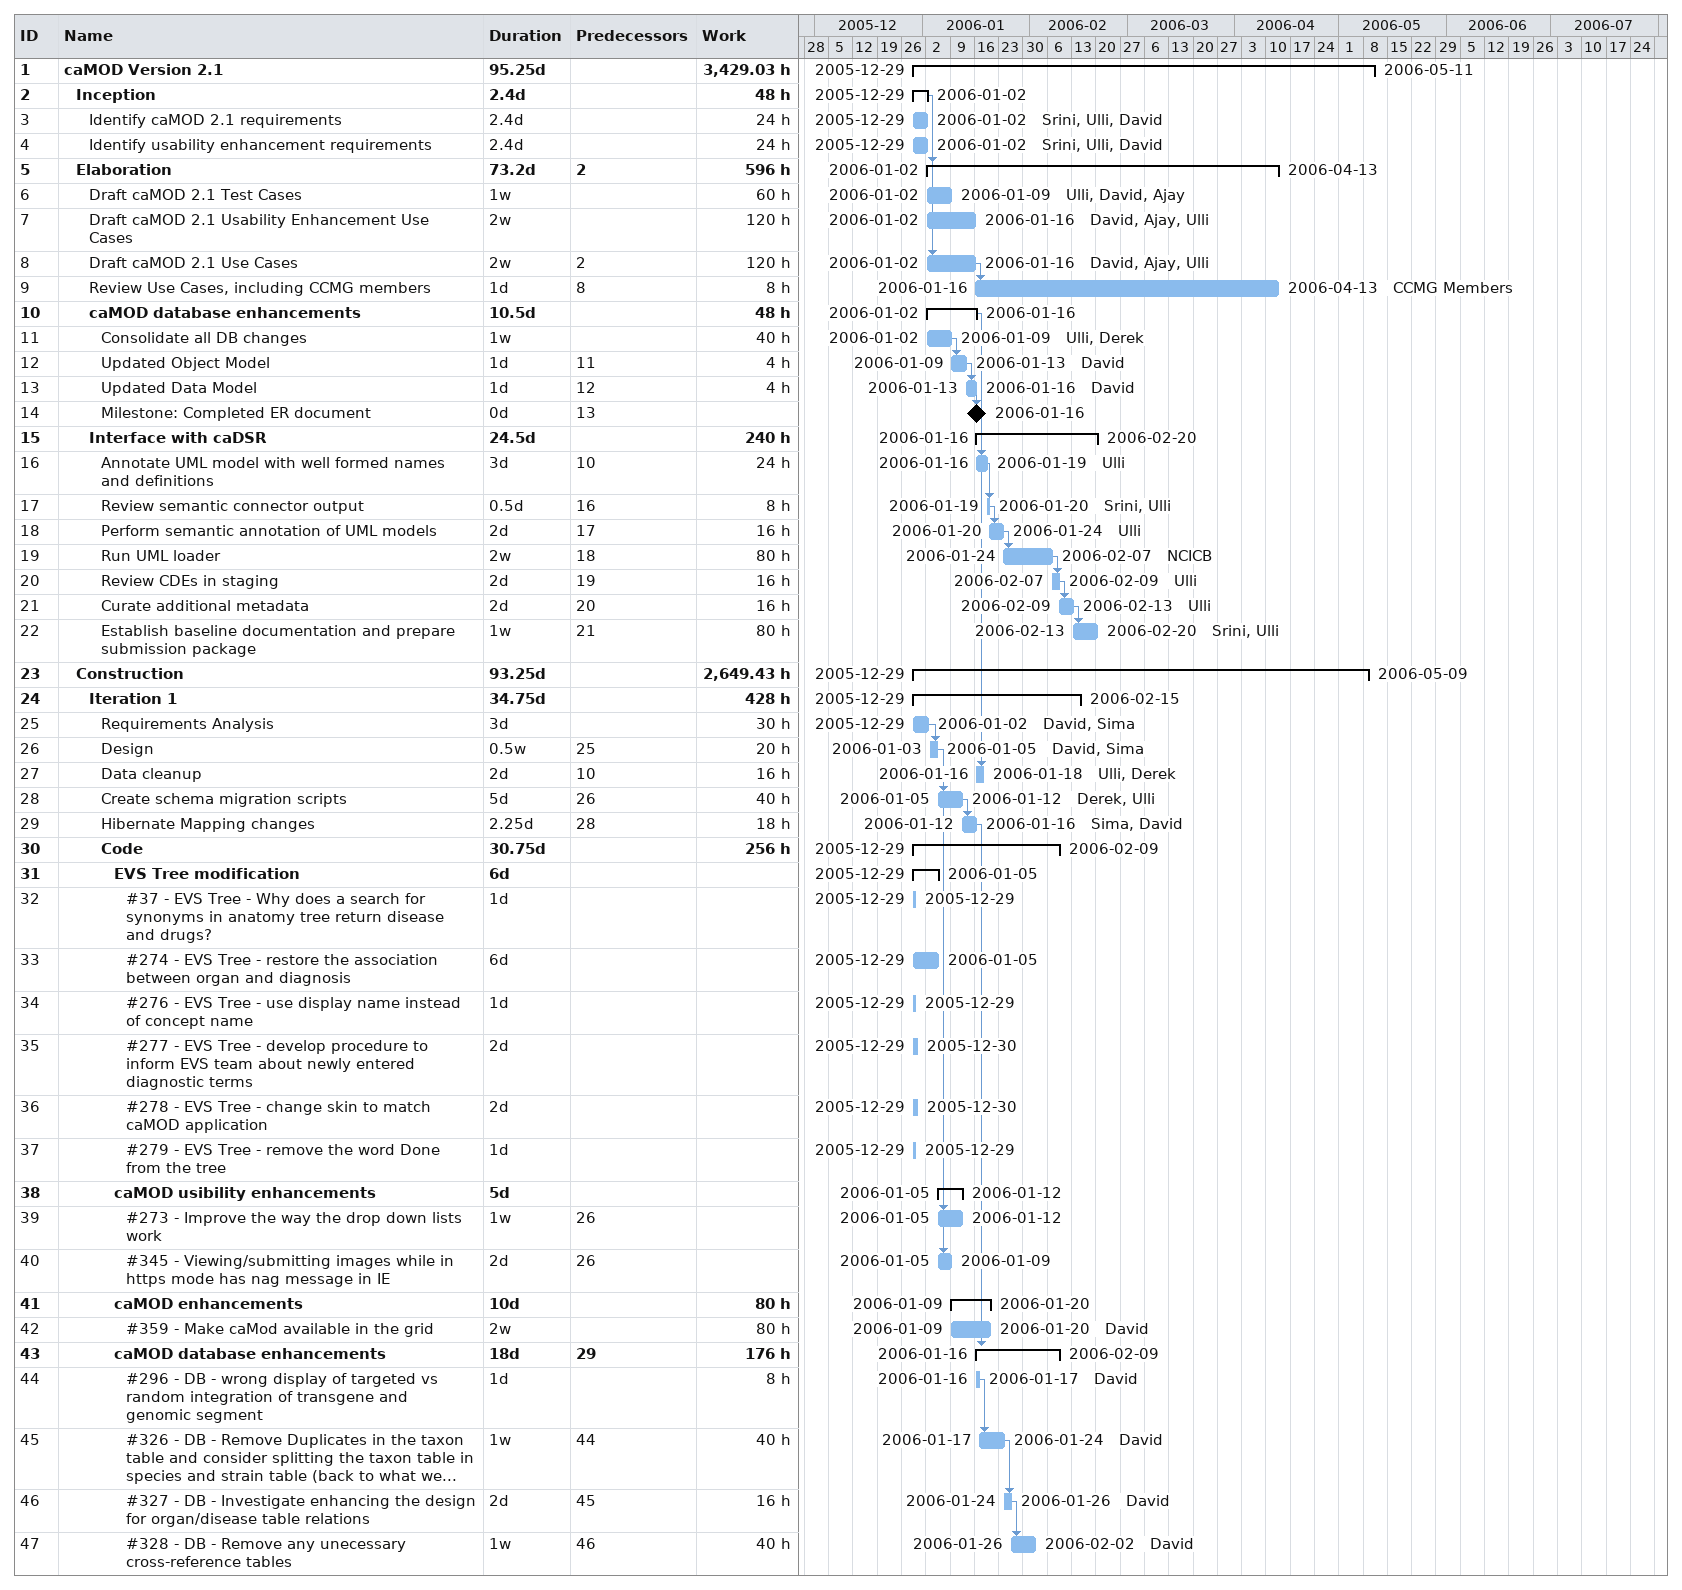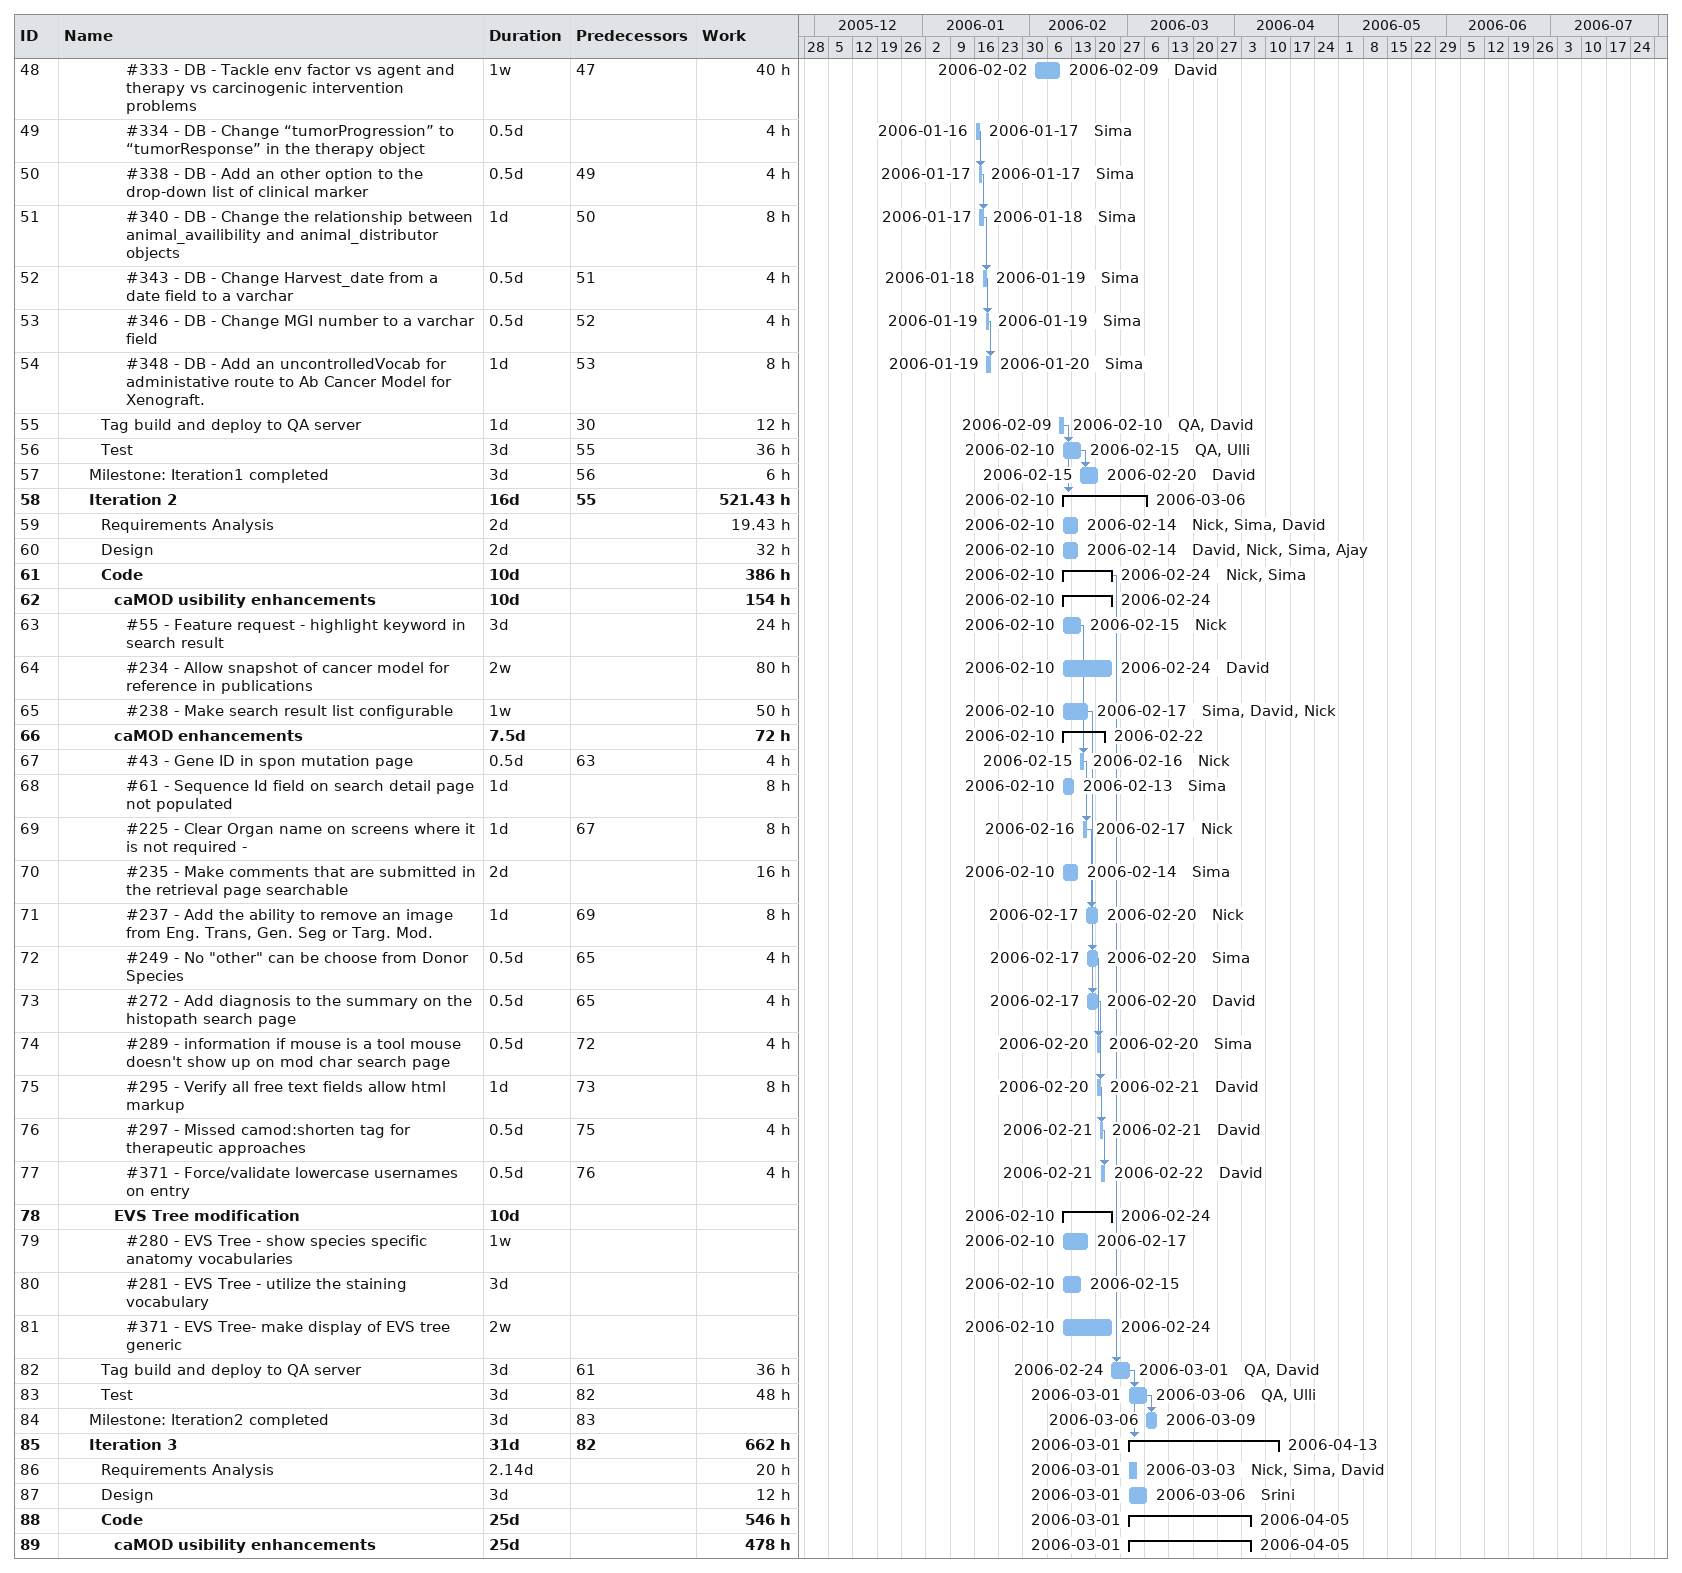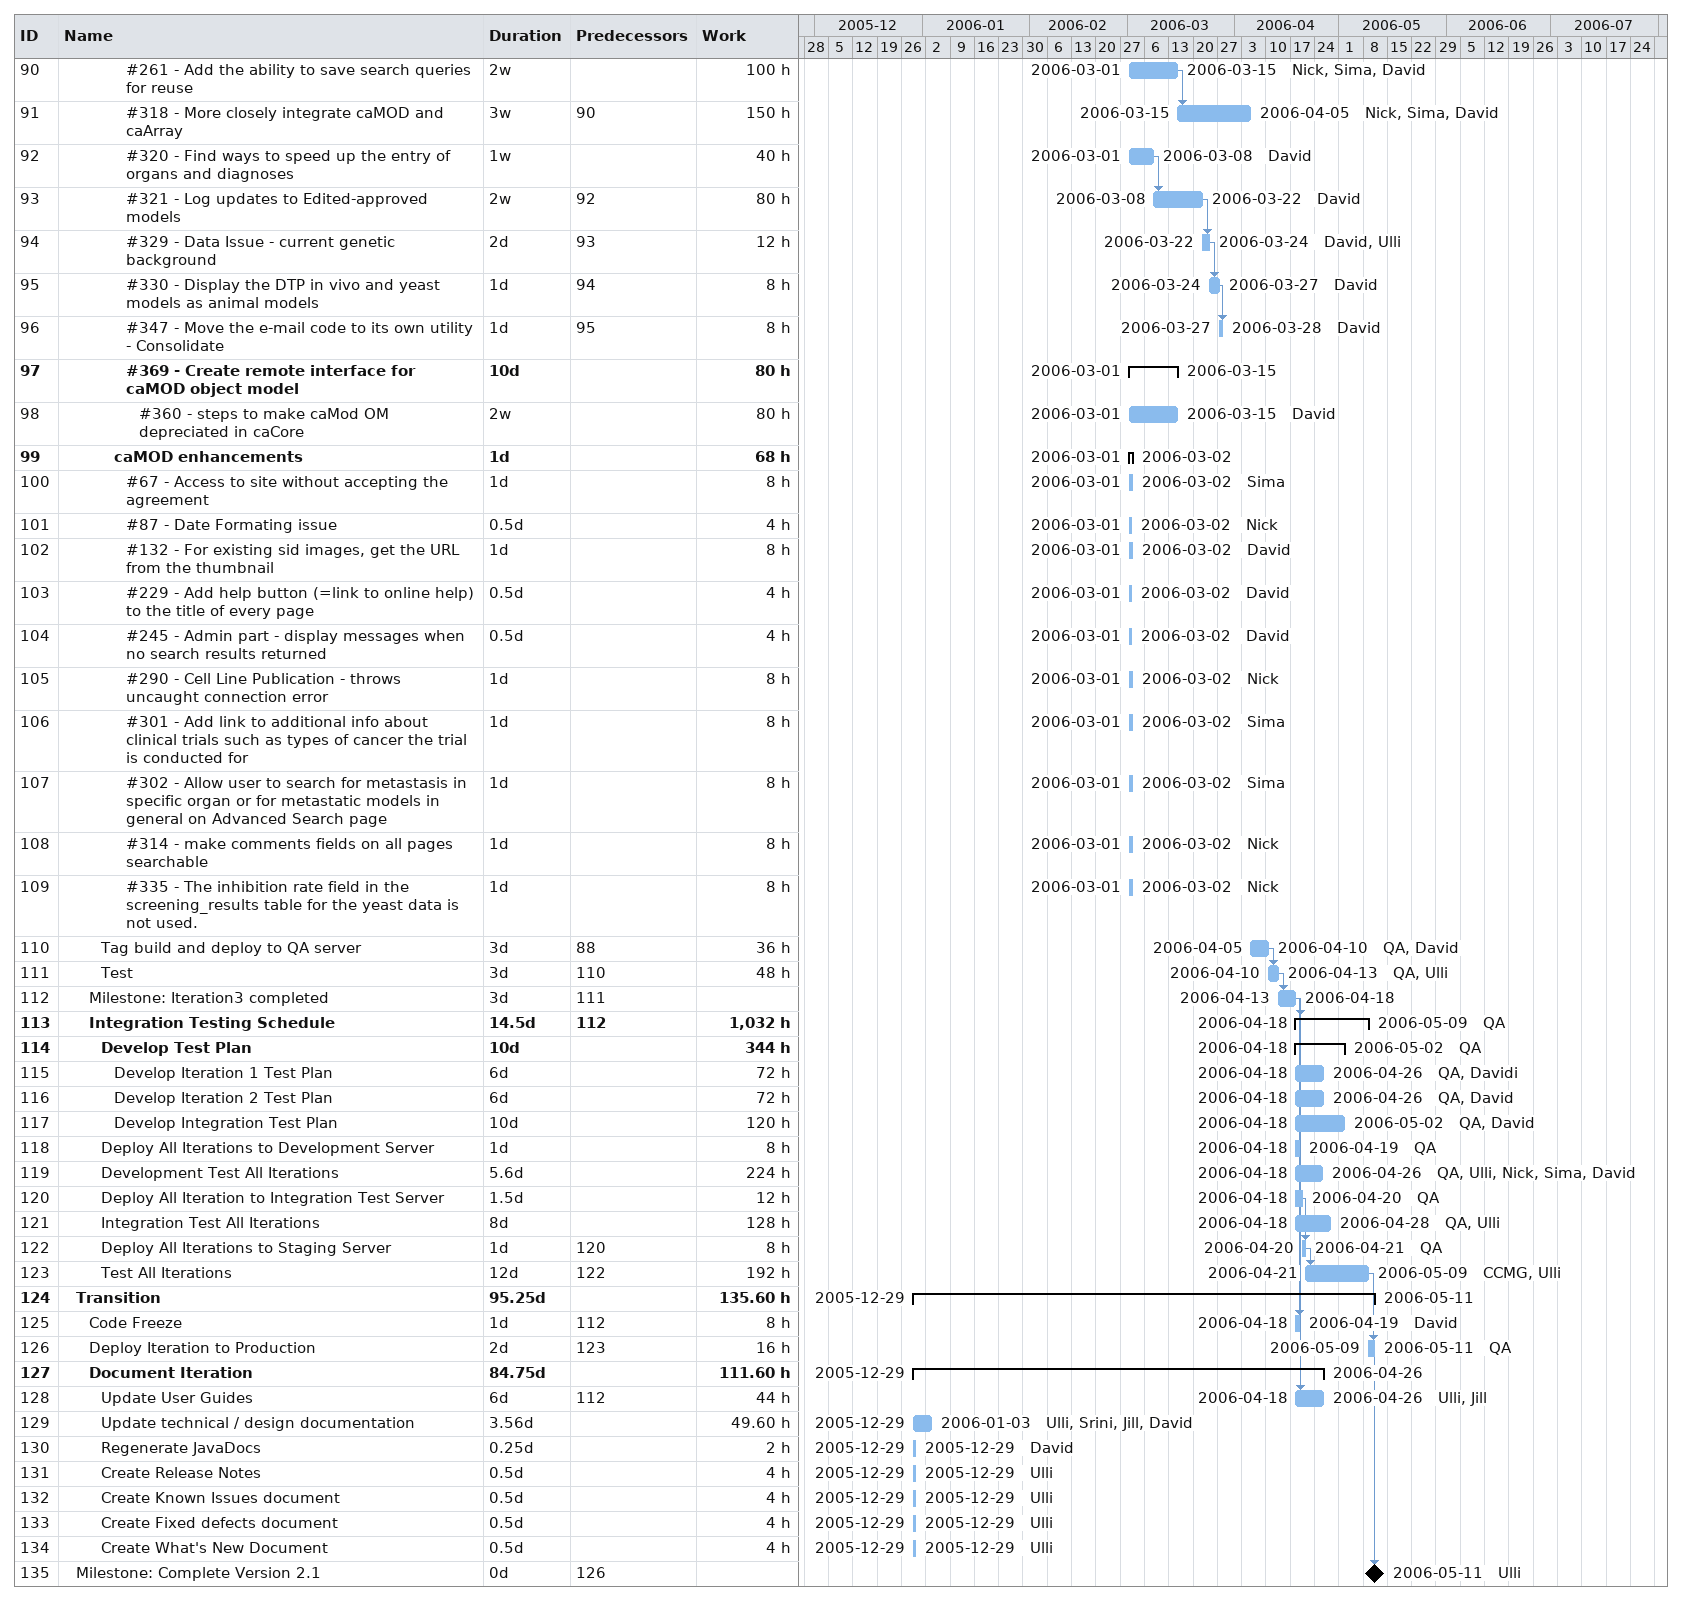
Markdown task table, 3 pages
| ID | Level | Task | Duration | Start | Finish | Predecessors | Resources | Work (h) |
|---|---|---|---|---|---|---|---|---|
| 1 | 1 | **caMOD Version 2.1** | 95.25d | 2005-12-29 | 2006-05-11 |  |  | 3429.03 |
| 2 | 2 | **Inception** | 2.4d | 2005-12-29 | 2006-01-02 |  |  | 48 |
| 3 | 3 | Identify caMOD 2.1 requirements | 2.4d | 2005-12-29 | 2006-01-02 |  | Srini, Ulli, David | 24 |
| 4 | 3 | Identify usability enhancement requirements | 2.4d | 2005-12-29 | 2006-01-02 |  | Srini, Ulli, David | 24 |
| 5 | 2 | **Elaboration** | 73.2d | 2006-01-02 | 2006-04-13 | 2 |  | 596 |
| 6 | 3 | Draft caMOD 2.1 Test Cases | 1w | 2006-01-02 | 2006-01-09 |  | Ulli, David, Ajay | 60 |
| 7 | 3 | Draft caMOD 2.1 Usability Enhancement Use Cases | 2w | 2006-01-02 | 2006-01-16 |  | David, Ajay, Ulli | 120 |
| 8 | 3 | Draft caMOD 2.1 Use Cases | 2w | 2006-01-02 | 2006-01-16 | 2 | David, Ajay, Ulli | 120 |
| 9 | 3 | Review Use Cases, including CCMG members | 1d | 2006-01-16 | 2006-04-13 | 8 | CCMG Members | 8 |
| 10 | 3 | **caMOD database enhancements** | 10.5d | 2006-01-02 | 2006-01-16 |  |  | 48 |
| 11 | 4 | Consolidate all DB changes | 1w | 2006-01-02 | 2006-01-09 |  | Ulli, Derek | 40 |
| 12 | 4 | Updated Object Model | 1d | 2006-01-09 | 2006-01-13 | 11 | David | 4 |
| 13 | 4 | Updated Data Model | 1d | 2006-01-13 | 2006-01-16 | 12 | David | 4 |
| 14 | 4 | Milestone: Completed ER document | 0d | 2006-01-16 | 2006-01-16 | 13 |  |  |
| 15 | 3 | **Interface with caDSR** | 24.5d | 2006-01-16 | 2006-02-20 |  |  | 240 |
| 16 | 4 | Annotate UML model with well formed names and definitions | 3d | 2006-01-16 | 2006-01-19 | 10 | Ulli | 24 |
| 17 | 4 | Review semantic connector output | 0.5d | 2006-01-19 | 2006-01-20 | 16 | Srini, Ulli | 8 |
| 18 | 4 | Perform semantic annotation of UML models | 2d | 2006-01-20 | 2006-01-24 | 17 | Ulli | 16 |
| 19 | 4 | Run UML loader | 2w | 2006-01-24 | 2006-02-07 | 18 | NCICB | 80 |
| 20 | 4 | Review CDEs in staging | 2d | 2006-02-07 | 2006-02-09 | 19 | Ulli | 16 |
| 21 | 4 | Curate additional metadata | 2d | 2006-02-09 | 2006-02-13 | 20 | Ulli | 16 |
| 22 | 4 | Establish baseline documentation and prepare submission package | 1w | 2006-02-13 | 2006-02-20 | 21 | Srini, Ulli | 80 |
| 23 | 2 | **Construction** | 93.25d | 2005-12-29 | 2006-05-09 |  |  | 2649.43 |
| 24 | 3 | **Iteration 1** | 34.75d | 2005-12-29 | 2006-02-15 |  |  | 428 |
| 25 | 4 | Requirements Analysis | 3d | 2005-12-29 | 2006-01-02 |  | David, Sima | 30 |
| 26 | 4 | Design | 0.5w | 2006-01-03 | 2006-01-05 | 25 | David, Sima | 20 |
| 27 | 4 | Data cleanup | 2d | 2006-01-16 | 2006-01-18 | 10 | Ulli, Derek | 16 |
| 28 | 4 | Create schema migration scripts | 5d | 2006-01-05 | 2006-01-12 | 26 | Derek, Ulli | 40 |
| 29 | 4 | Hibernate Mapping changes | 2.25d | 2006-01-12 | 2006-01-16 | 28 | Sima, David | 18 |
| 30 | 4 | **Code** | 30.75d | 2005-12-29 | 2006-02-09 |  |  | 256 |
| 31 | 5 | **EVS Tree modification** | 6d | 2005-12-29 | 2006-01-05 |  |  |  |
| 32 | 6 | #37 - EVS Tree - Why does a search for synonyms in anatomy tree return disease and drugs? | 1d | 2005-12-29 | 2005-12-29 |  |  |  |
| 33 | 6 | #274 - EVS Tree - restore the association between organ and diagnosis | 6d | 2005-12-29 | 2006-01-05 |  |  |  |
| 34 | 6 | #276 - EVS Tree - use display name instead of concept name | 1d | 2005-12-29 | 2005-12-29 |  |  |  |
| 35 | 6 | #277 - EVS Tree - develop procedure to inform EVS team about newly entered diagnostic terms | 2d | 2005-12-29 | 2005-12-30 |  |  |  |
| 36 | 6 | #278 - EVS Tree - change skin to match caMOD application | 2d | 2005-12-29 | 2005-12-30 |  |  |  |
| 37 | 6 | #279 - EVS Tree - remove the word Done from the tree | 1d | 2005-12-29 | 2005-12-29 |  |  |  |
| 38 | 5 | **caMOD usibility enhancements** | 5d | 2006-01-05 | 2006-01-12 |  |  |  |
| 39 | 6 | #273 - Improve the way the drop down lists work | 1w | 2006-01-05 | 2006-01-12 | 26 |  |  |
| 40 | 6 | #345 - Viewing/submitting images while in https mode has nag message in IE | 2d | 2006-01-05 | 2006-01-09 | 26 |  |  |
| 41 | 5 | **caMOD enhancements** | 10d | 2006-01-09 | 2006-01-20 |  |  | 80 |
| 42 | 6 | #359 - Make caMod available in the grid | 2w | 2006-01-09 | 2006-01-20 |  | David | 80 |
| 43 | 5 | **caMOD database enhancements** | 18d | 2006-01-16 | 2006-02-09 | 29 |  | 176 |
| 44 | 6 | #296 - DB - wrong display of targeted vs random integration of transgene and genomic segment | 1d | 2006-01-16 | 2006-01-17 |  | David | 8 |
| 45 | 6 | #326 - DB - Remove Duplicates in the taxon table and consider splitting the taxon table in species and strain table (back to what we... | 1w | 2006-01-17 | 2006-01-24 | 44 | David | 40 |
| 46 | 6 | #327 - DB - Investigate enhancing the design for organ/disease table relations | 2d | 2006-01-24 | 2006-01-26 | 45 | David | 16 |
| 47 | 6 | #328 - DB - Remove any unecessary cross-reference tables | 1w | 2006-01-26 | 2006-02-02 | 46 | David | 40 |
| 48 | 6 | #333 - DB - Tackle env factor vs agent and therapy vs carcinogenic intervention problems | 1w | 2006-02-02 | 2006-02-09 | 47 | David | 40 |
| 49 | 6 | #334 - DB - Change “tumorProgression” to “tumorResponse” in the therapy object | 0.5d | 2006-01-16 | 2006-01-17 |  | Sima | 4 |
| 50 | 6 | #338 - DB - Add an other option to the drop-down list of clinical marker | 0.5d | 2006-01-17 | 2006-01-17 | 49 | Sima | 4 |
| 51 | 6 | #340 - DB - Change the relationship between animal_availibility and animal_distributor objects | 1d | 2006-01-17 | 2006-01-18 | 50 | Sima | 8 |
| 52 | 6 | #343 - DB - Change Harvest_date from a date field to a varchar | 0.5d | 2006-01-18 | 2006-01-19 | 51 | Sima | 4 |
| 53 | 6 | #346 - DB - Change MGI number to a varchar field | 0.5d | 2006-01-19 | 2006-01-19 | 52 | Sima | 4 |
| 54 | 6 | #348 - DB - Add an uncontrolledVocab for administative route to Ab Cancer Model for Xenograft. | 1d | 2006-01-19 | 2006-01-20 | 53 | Sima | 8 |
| 55 | 4 | Tag build and deploy to QA server | 1d | 2006-02-09 | 2006-02-10 | 30 | QA, David | 12 |
| 56 | 4 | Test | 3d | 2006-02-10 | 2006-02-15 | 55 | QA, Ulli | 36 |
| 57 | 3 | Milestone: Iteration1 completed | 3d | 2006-02-15 | 2006-02-20 | 56 | David | 6 |
| 58 | 3 | **Iteration 2** | 16d | 2006-02-10 | 2006-03-06 | 55 |  | 521.43 |
| 59 | 4 | Requirements Analysis | 2d | 2006-02-10 | 2006-02-14 |  | Nick, Sima, David | 19.43 |
| 60 | 4 | Design | 2d | 2006-02-10 | 2006-02-14 |  | David, Nick, Sima, Ajay | 32 |
| 61 | 4 | **Code** | 10d | 2006-02-10 | 2006-02-24 |  | Nick, Sima | 386 |
| 62 | 5 | **caMOD usibility enhancements** | 10d | 2006-02-10 | 2006-02-24 |  |  | 154 |
| 63 | 6 | #55 - Feature request - highlight keyword in search result | 3d | 2006-02-10 | 2006-02-15 |  | Nick | 24 |
| 64 | 6 | #234 - Allow snapshot of cancer model for reference in publications | 2w | 2006-02-10 | 2006-02-24 |  | David | 80 |
| 65 | 6 | #238 - Make search result list configurable | 1w | 2006-02-10 | 2006-02-17 |  | Sima, David, Nick | 50 |
| 66 | 5 | **caMOD enhancements** | 7.5d | 2006-02-10 | 2006-02-22 |  |  | 72 |
| 67 | 6 | #43 - Gene ID in spon mutation page | 0.5d | 2006-02-15 | 2006-02-16 | 63 | Nick | 4 |
| 68 | 6 | #61 - Sequence Id field on search detail page not populated | 1d | 2006-02-10 | 2006-02-13 |  | Sima | 8 |
| 69 | 6 | #225 - Clear Organ name on screens where it is not required - | 1d | 2006-02-16 | 2006-02-17 | 67 | Nick | 8 |
| 70 | 6 | #235 - Make comments that are submitted in the retrieval page searchable | 2d | 2006-02-10 | 2006-02-14 |  | Sima | 16 |
| 71 | 6 | #237 - Add the ability to remove an image from Eng. Trans, Gen. Seg or Targ. Mod. | 1d | 2006-02-17 | 2006-02-20 | 69 | Nick | 8 |
| 72 | 6 | #249 - No "other" can be choose from Donor Species | 0.5d | 2006-02-17 | 2006-02-20 | 65 | Sima | 4 |
| 73 | 6 | #272 - Add diagnosis to the summary on the histopath search page | 0.5d | 2006-02-17 | 2006-02-20 | 65 | David | 4 |
| 74 | 6 | #289 - information if mouse is a tool mouse doesn't show up on mod char search page | 0.5d | 2006-02-20 | 2006-02-20 | 72 | Sima | 4 |
| 75 | 6 | #295 - Verify all free text fields allow html markup | 1d | 2006-02-20 | 2006-02-21 | 73 | David | 8 |
| 76 | 6 | #297 - Missed camod:shorten tag for therapeutic approaches | 0.5d | 2006-02-21 | 2006-02-21 | 75 | David | 4 |
| 77 | 6 | #371 - Force/validate lowercase usernames on entry | 0.5d | 2006-02-21 | 2006-02-22 | 76 | David | 4 |
| 78 | 5 | **EVS Tree modification** | 10d | 2006-02-10 | 2006-02-24 |  |  |  |
| 79 | 6 | #280 - EVS Tree - show species specific anatomy vocabularies | 1w | 2006-02-10 | 2006-02-17 |  |  |  |
| 80 | 6 | #281 - EVS Tree - utilize the staining vocabulary | 3d | 2006-02-10 | 2006-02-15 |  |  |  |
| 81 | 6 | #371 - EVS Tree- make display of EVS tree generic | 2w | 2006-02-10 | 2006-02-24 |  |  |  |
| 82 | 4 | Tag build and deploy to QA server | 3d | 2006-02-24 | 2006-03-01 | 61 | QA, David | 36 |
| 83 | 4 | Test | 3d | 2006-03-01 | 2006-03-06 | 82 | QA, Ulli | 48 |
| 84 | 3 | Milestone: Iteration2 completed | 3d | 2006-03-06 | 2006-03-09 | 83 |  |  |
| 85 | 3 | **Iteration 3** | 31d | 2006-03-01 | 2006-04-13 | 82 |  | 662 |
| 86 | 4 | Requirements Analysis | 2.14d | 2006-03-01 | 2006-03-03 |  | Nick, Sima, David | 20 |
| 87 | 4 | Design | 3d | 2006-03-01 | 2006-03-06 |  | Srini | 12 |
| 88 | 4 | **Code** | 25d | 2006-03-01 | 2006-04-05 |  |  | 546 |
| 89 | 5 | **caMOD usibility enhancements** | 25d | 2006-03-01 | 2006-04-05 |  |  | 478 |
| 90 | 6 | #261 - Add the ability to save search queries for reuse | 2w | 2006-03-01 | 2006-03-15 |  | Nick, Sima, David | 100 |
| 91 | 6 | #318 - More closely integrate caMOD and caArray | 3w | 2006-03-15 | 2006-04-05 | 90 | Nick, Sima, David | 150 |
| 92 | 6 | #320 - Find ways to speed up the entry of organs and diagnoses | 1w | 2006-03-01 | 2006-03-08 |  | David | 40 |
| 93 | 6 | #321 - Log updates to Edited-approved models | 2w | 2006-03-08 | 2006-03-22 | 92 | David | 80 |
| 94 | 6 | #329 - Data Issue - current genetic background | 2d | 2006-03-22 | 2006-03-24 | 93 | David, Ulli | 12 |
| 95 | 6 | #330 - Display the DTP in vivo and yeast models as animal models | 1d | 2006-03-24 | 2006-03-27 | 94 | David | 8 |
| 96 | 6 | #347 - Move the e-mail code to its own utility - Consolidate | 1d | 2006-03-27 | 2006-03-28 | 95 | David | 8 |
| 97 | 6 | **#369 - Create remote interface for caMOD object model** | 10d | 2006-03-01 | 2006-03-15 |  |  | 80 |
| 98 | 7 | #360 - steps to make caMod OM depreciated in caCore | 2w | 2006-03-01 | 2006-03-15 |  | David | 80 |
| 99 | 5 | **caMOD enhancements** | 1d | 2006-03-01 | 2006-03-02 |  |  | 68 |
| 100 | 6 | #67 - Access to site without accepting the agreement | 1d | 2006-03-01 | 2006-03-02 |  | Sima | 8 |
| 101 | 6 | #87 - Date Formating issue | 0.5d | 2006-03-01 | 2006-03-02 |  | Nick | 4 |
| 102 | 6 | #132 - For existing sid images, get the URL from the thumbnail | 1d | 2006-03-01 | 2006-03-02 |  | David | 8 |
| 103 | 6 | #229 - Add help button (=link to online help) to the title of every page | 0.5d | 2006-03-01 | 2006-03-02 |  | David | 4 |
| 104 | 6 | #245 - Admin part - display messages when no search results returned | 0.5d | 2006-03-01 | 2006-03-02 |  | David | 4 |
| 105 | 6 | #290 - Cell Line Publication - throws uncaught connection error | 1d | 2006-03-01 | 2006-03-02 |  | Nick | 8 |
| 106 | 6 | #301 - Add link to additional info about clinical trials such as types of cancer the trial is conducted for | 1d | 2006-03-01 | 2006-03-02 |  | Sima | 8 |
| 107 | 6 | #302 - Allow user to search for metastasis in specific organ or for metastatic models in general on Advanced Search page | 1d | 2006-03-01 | 2006-03-02 |  | Sima | 8 |
| 108 | 6 | #314 - make comments fields on all pages searchable | 1d | 2006-03-01 | 2006-03-02 |  | Nick | 8 |
| 109 | 6 | #335 - The inhibition rate field in the screening_results table for the yeast data is not used. | 1d | 2006-03-01 | 2006-03-02 |  | Nick | 8 |
| 110 | 4 | Tag build and deploy to QA server | 3d | 2006-04-05 | 2006-04-10 | 88 | QA, David | 36 |
| 111 | 4 | Test | 3d | 2006-04-10 | 2006-04-13 | 110 | QA, Ulli | 48 |
| 112 | 3 | Milestone: Iteration3 completed | 3d | 2006-04-13 | 2006-04-18 | 111 |  |  |
| 113 | 3 | **Integration Testing Schedule** | 14.5d | 2006-04-18 | 2006-05-09 | 112 | QA | 1032 |
| 114 | 4 | **Develop Test Plan** | 10d | 2006-04-18 | 2006-05-02 |  | QA | 344 |
| 115 | 5 | Develop Iteration 1 Test Plan | 6d | 2006-04-18 | 2006-04-26 |  | QA, Davidi | 72 |
| 116 | 5 | Develop Iteration 2 Test Plan | 6d | 2006-04-18 | 2006-04-26 |  | QA, David | 72 |
| 117 | 5 | Develop Integration Test Plan | 10d | 2006-04-18 | 2006-05-02 |  | QA, David | 120 |
| 118 | 4 | Deploy All Iterations to Development Server | 1d | 2006-04-18 | 2006-04-19 |  | QA | 8 |
| 119 | 4 | Development Test All Iterations | 5.6d | 2006-04-18 | 2006-04-26 |  | QA, Ulli, Nick, Sima, David | 224 |
| 120 | 4 | Deploy All Iteration to Integration Test Server | 1.5d | 2006-04-18 | 2006-04-20 |  | QA | 12 |
| 121 | 4 | Integration Test All Iterations | 8d | 2006-04-18 | 2006-04-28 |  | QA, Ulli | 128 |
| 122 | 4 | Deploy All Iterations to Staging Server | 1d | 2006-04-20 | 2006-04-21 | 120 | QA | 8 |
| 123 | 4 | Test All Iterations | 12d | 2006-04-21 | 2006-05-09 | 122 | CCMG, Ulli | 192 |
| 124 | 2 | **Transition** | 95.25d | 2005-12-29 | 2006-05-11 |  |  | 135.60 |
| 125 | 3 | Code Freeze | 1d | 2006-04-18 | 2006-04-19 | 112 | David | 8 |
| 126 | 3 | Deploy Iteration to Production | 2d | 2006-05-09 | 2006-05-11 | 123 | QA | 16 |
| 127 | 3 | **Document Iteration** | 84.75d | 2005-12-29 | 2006-04-26 |  |  | 111.60 |
| 128 | 4 | Update User Guides | 6d | 2006-04-18 | 2006-04-26 | 112 | Ulli, Jill | 44 |
| 129 | 4 | Update technical / design documentation | 3.56d | 2005-12-29 | 2006-01-03 |  | Ulli, Srini, Jill, David | 49.60 |
| 130 | 4 | Regenerate JavaDocs | 0.25d | 2005-12-29 | 2005-12-29 |  | David | 2 |
| 131 | 4 | Create Release Notes | 0.5d | 2005-12-29 | 2005-12-29 |  | Ulli | 4 |
| 132 | 4 | Create Known Issues document | 0.5d | 2005-12-29 | 2005-12-29 |  | Ulli | 4 |
| 133 | 4 | Create Fixed defects document | 0.5d | 2005-12-29 | 2005-12-29 |  | Ulli | 4 |
| 134 | 4 | Create What's New Document | 0.5d | 2005-12-29 | 2005-12-29 |  | Ulli | 4 |
| 135 | 2 | Milestone: Complete Version 2.1 | 0d | 2006-05-11 | 2006-05-11 | 126 | Ulli |  |
